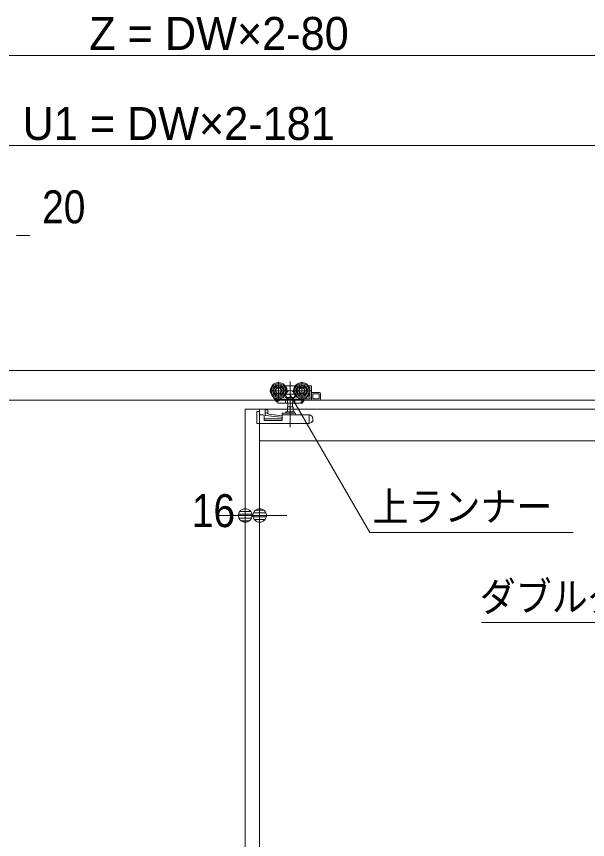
# Model space of a CAD drawing. Units: millimetres, scale not verified. Extents: x -6062 to 6062, y -3045 to 3045.
# Drawn here: x -4557 to -3923, y -171 to 743 of the extents above; entities that cross this region are included whole.
import ezdxf
from ezdxf.enums import TextEntityAlignment as Align

# ---------------------------------------------------------------- set-up
doc = ezdxf.new("R2010")
doc.units = ezdxf.units.MM
doc.header["$LTSCALE"] = 20
for name, color, linetype, lineweight in [('0-1_3一般', 7, 'Continuous', 9), ('0-2_2寸法-3', 7, 'Continuous', 9), ('0-3_2寸法-1', 7, 'Continuous', 9), ('0-4_0', 7, 'Continuous', 9), ('0-5_2寸法-2', 7, 'Continuous', 9)]:
    doc.layers.add(name, color=color, linetype=linetype, lineweight=lineweight)
doc.styles.add('ＭＳ ゴシック', font='')
doc.styles.add('ＭＳ Ｐゴシック', font='')
doc.styles.get('ＭＳ ゴシック').set_extended_font_data('MS Gothic')
doc.styles.get('ＭＳ Ｐゴシック').set_extended_font_data('MS PGothic')

# ---------------------------------------------------------------- blocks, each defined once
blk = doc.blocks.new('グループ')
at = {"layer": '0-1_3一般'}
blk.add_line((-75696.5, 7000), (23223.5, 7000), dxfattribs=at)
blk = doc.blocks.new('グループ-1')
at = {"layer": '0-1_3一般'}
for p, q in [((-73990, 7000), (21350, 7000)), ((-49582, 6750), (-49582, 6354)), ((-49439.5, 6662), (-49422, 6662)), ((-49422, 6654.4), (-49422, 6659.3)), ((-49422, 6634.4), (-49422, 6654.4)), ((-49322, 6758.4), (-49322, 5738.4)), ((-49222, 6662), (-49204.5, 6662)), ((-49222, 6659.3), (-49222, 6654.4)), ((-49222, 6654.4), (-49222, 6634.4)), ((-49062, 6750), (-49062, 6354)), ((-48919.5, 6662), (-48862, 6662)), ((-48900.8, 6632), (-48894, 6632)), ((-48884, 6622), (-48884, 6578.7)), ((-48852, 6352), (-48852, 6652)), ((-49384, 6552), (-49780, 6552)), ((-49687.5, 6406.1), (-49691, 6403.9)), ((-49675.5, 6380.1), (-49691, 6403.9)), ((-49431.8, 6452.4), (-49432, 6452.5)), ((-49422, 6398), (-49422, 6449.5)), ((-48864, 6552), (-49260, 6552)), ((-49212.2, 6452.4), (-49212, 6452.5)), ((-48882, 6412), (-48948.9, 6412)), ((-48894, 6442), (-48919.5, 6442)), ((-48884, 6525.2), (-48884, 6452)), ((-48672, 6512), (-48832, 6512)), ((-48818.4, 6372), (-48818.4, 6482)), ((-48652, 6492), (-48652, 6362)), ((21350, 6340), (-73990, 6340)), ((-49625.6, 6303.3), (-49675.5, 6380.1)), ((-49648.8, 6366.5), (-49665.8, 6392.7)), ((-49611.7, 6309.4), (-49648.8, 6366.5)), ((-49394, 6362), (-49640.4, 6362)), ((-49634, 6362), (-49600.8, 6310.9)), ((-49625.6, 6303.3), (-49613, 6311.4)), ((-49593.3, 6281.1), (-49611.7, 6309.4)), ((-49601.2, 6311.1), (-49600.8, 6310.9)), ((-49522.2, 6362), (-49600.8, 6310.9)), ((-49420, 6272), (-49576.6, 6272)), ((-49422, 6398), (-49432, 6398)), ((-49425.9, 6362), (-49425.9, 6282)), ((-49420.3, 6272), (-49420, 6272)), ((-49375.7, 6272), (-49420, 6272)), ((-49393.5, 6362), (-49394, 6362)), ((-49378.2, 6372), (-49378.2, 6282)), ((-49375.9, 6272.1), (-49375.7, 6272)), ((-49268.3, 6272), (-49375.7, 6272)), ((-49371.5, 6272), (-49371.5, 6190)), ((-49272.5, 6190), (-49272.5, 6272)), ((-49268.1, 6272.1), (-49268.3, 6272)), ((-49224, 6272), (-49268.3, 6272)), ((-49265.8, 6282), (-49265.8, 6372)), ((-49265.7, 6371.5), (-49265.8, 6372)), ((-49039.3, 6362), (-49250, 6362)), ((-49097.8, 6272), (-49224, 6272)), ((-49223.7, 6272), (-49224, 6272)), ((-49212, 6398), (-49222, 6398)), ((-49218.1, 6362), (-49218.1, 6282)), ((-49097.8, 6272), (-49092.3, 6272)), ((-49033.9, 6362), (-49085.8, 6282)), ((-49011.1, 6342), (-49053.6, 6276.5)), ((-49024.9, 6375.8), (-49027.4, 6372)), ((-49001.1, 6342), (-49023, 6342)), ((-48852, 6342), (-49001.1, 6342)), ((-48852, 6352), (-48852, 6342)), ((-48852, 6342), (-48672, 6342)), ((-50320, 6140), (-26320, 6140)), ((-50320, -39740), (-50320, 6140)), ((-50320, 6140), (-50320, -39740)), ((-50064, 6074), (-50064, 5860)), ((-50002, 6016), (-50002, 6086)), ((-50000, -39740), (-50000, 6140)), ((-50000, 6140), (-50000, -39740)), ((-49878, 6124.4), (-49878, 6124.4)), ((-49838, 6124.7), (-49877.6, 6124.7)), ((-49837.6, 6124.7), (-49838, 6124.7)), ((-49825.4, 6118.6), (-49825.7, 6119.2)), ((-49818, 6092), (-49818, 6040.2)), ((-49502, 6026), (-49502, 6046)), ((-49492, 6056), (-49375.3, 6056)), ((-49410, 6080), (-49234, 6080)), ((-49385, 6190), (-49385, 6080)), ((-49259, 6190), (-49385, 6190)), ((-49268.7, 6056), (-49375.3, 6056)), ((-49268.7, 6056), (-49212, 6056)), ((-49259, 6080), (-49259, 6190)), ((-49202, 6046), (-49202, 6026)), ((-49922, 6016), (-50002, 6016)), ((-49902, 5888), (-49902, 5996)), ((-49502, 5926), (-49902, 5926)), ((-49502, 5888), (-49902, 5888)), ((-49502, 6026), (-49502, 6006)), ((-49502, 5888), (-49502, 6006)), ((-49492, 6016), (-48903.8, 6016)), ((-48902, 6006.3), (-48902, 6006)), ((-48902, 6006), (-48902, 5826)), ((-48900.3, 6015.3), (-48892.5, 6012.4)), ((-48882.6, 6008.7), (-48892.5, 6012.4)), ((-48882.6, 6008.7), (-48873.9, 6005.4)), ((-48847.4, 5860), (-48847.4, 5846.5)), ((-50062, 5826), (-48902, 5826)), ((-48902, 5826), (-48882.6, 5833.3)), ((-48847.4, 5846.5), (-48882.6, 5833.3)), ((-50000, 5440), (-26640, 5440))]:
    blk.add_line(p, q, dxfattribs=at)
for points in [[(-49422, 6659.3), (-49422, 6662), (-49222, 6662), (-49222, 6659.3)], [(-49422, 6449.5), (-49422.3, 6449.6), (-49422.5, 6449.7), (-49422.8, 6449.7), (-49423, 6449.8), (-49423.3, 6449.9), (-49423.5, 6449.9), (-49423.8, 6450), (-49424, 6450.1), (-49424.3, 6450.2), (-49424.5, 6450.2), (-49424.8, 6450.3), (-49425, 6450.4), (-49425.3, 6450.5), (-49425.5, 6450.5), (-49425.8, 6450.6), (-49426, 6450.7), (-49426.3, 6450.8), (-49426.5, 6450.8), (-49426.8, 6450.9), (-49427, 6451), (-49427.3, 6451.1), (-49427.5, 6451.1), (-49427.8, 6451.2), (-49428, 6451.3), (-49428.3, 6451.4), (-49428.5, 6451.4), (-49428.8, 6451.5), (-49429, 6451.6), (-49429.3, 6451.7), (-49429.5, 6451.7), (-49429.8, 6451.8), (-49430, 6451.9), (-49430.3, 6452), (-49430.5, 6452), (-49430.8, 6452.1), (-49431, 6452.2), (-49431.3, 6452.3), (-49431.5, 6452.3), (-49431.8, 6452.4)], [(-49222, 6449.5), (-49222, 6398), (-49422, 6398)], [(-49222, 6449.5), (-49221.7, 6449.6), (-49221.5, 6449.7), (-49221.2, 6449.7), (-49221, 6449.8), (-49220.7, 6449.9), (-49220.5, 6449.9), (-49220.2, 6450), (-49220, 6450.1), (-49219.7, 6450.2), (-49219.5, 6450.2), (-49219.2, 6450.3), (-49219, 6450.4), (-49218.7, 6450.5), (-49218.5, 6450.5), (-49218.2, 6450.6), (-49218, 6450.7), (-49217.7, 6450.8), (-49217.5, 6450.8), (-49217.2, 6450.9), (-49217, 6451), (-49216.7, 6451.1), (-49216.5, 6451.1), (-49216.2, 6451.2), (-49216, 6451.3), (-49215.7, 6451.4), (-49215.5, 6451.4), (-49215.2, 6451.5), (-49215, 6451.6), (-49214.7, 6451.7), (-49214.5, 6451.7), (-49214.2, 6451.8), (-49214, 6451.9), (-49213.7, 6452), (-49213.5, 6452), (-49213.2, 6452.1), (-49213, 6452.2), (-49212.7, 6452.3), (-49212.5, 6452.3), (-49212.2, 6452.4)], [(-48978.2, 6392.7), (-48991.6, 6372), (-48882, 6372), (-48882, 6412)], [(-49611.7, 6309.4), (-49611.9, 6309.7), (-49612, 6310), (-49612.1, 6310.2), (-49612.2, 6310.5), (-49612.2, 6310.7), (-49612.2, 6311), (-49612.2, 6311.2), (-49612.2, 6311.4), (-49612.1, 6311.5), (-49612, 6311.7), (-49611.8, 6311.8), (-49611.6, 6312), (-49611.4, 6312.1), (-49611.1, 6312.2), (-49610.8, 6312.2), (-49610.5, 6312.3), (-49610.2, 6312.3), (-49609.8, 6312.4), (-49609.4, 6312.4), (-49608.9, 6312.4), (-49608.5, 6312.3), (-49608, 6312.3), (-49607.5, 6312.3), (-49607.1, 6312.2), (-49606.7, 6312.2), (-49606.2, 6312.1), (-49605.8, 6312.1), (-49605.4, 6312), (-49605, 6312), (-49604.6, 6311.9), (-49604.2, 6311.8), (-49603.8, 6311.8), (-49603.4, 6311.7), (-49603, 6311.6), (-49602.6, 6311.5), (-49602.2, 6311.4), (-49601.9, 6311.3), (-49601.5, 6311.2), (-49601.2, 6311.1)], [(-49425.9, 6282), (-49425.9, 6281.7), (-49425.9, 6281.3), (-49425.8, 6281), (-49425.8, 6280.7), (-49425.7, 6280.4), (-49425.7, 6280.1), (-49425.6, 6279.8), (-49425.6, 6279.4), (-49425.5, 6279.1), (-49425.4, 6278.8), (-49425.4, 6278.5), (-49425.3, 6278.2), (-49425.2, 6277.9), (-49425.1, 6277.6), (-49425, 6277.3), (-49424.9, 6276.9), (-49424.8, 6276.6), (-49424.7, 6276.3), (-49424.6, 6276), (-49424.4, 6275.7), (-49424.3, 6275.4), (-49424.2, 6275.1), (-49424, 6274.8), (-49423.8, 6274.6), (-49423.7, 6274.3), (-49423.5, 6274.1), (-49423.3, 6273.8), (-49423.1, 6273.6), (-49422.9, 6273.4), (-49422.7, 6273.2), (-49422.5, 6273), (-49422.2, 6272.9), (-49422, 6272.7), (-49421.7, 6272.6), (-49421.5, 6272.4), (-49421.2, 6272.3), (-49420.9, 6272.2), (-49420.6, 6272.1), (-49420.3, 6272)], [(-49378.2, 6372), (-49378.3, 6371.5), (-49378.4, 6371), (-49378.5, 6370.5), (-49378.6, 6370.1), (-49378.8, 6369.6), (-49378.9, 6369.2), (-49379.1, 6368.8), (-49379.3, 6368.4), (-49379.6, 6368), (-49379.8, 6367.6), (-49380.1, 6367.2), (-49380.4, 6366.9), (-49380.8, 6366.5), (-49381.1, 6366.2), (-49381.5, 6365.9), (-49381.9, 6365.6), (-49382.4, 6365.3), (-49382.8, 6365), (-49383.3, 6364.8), (-49383.8, 6364.5), (-49384.3, 6364.3), (-49384.8, 6364.1), (-49385.3, 6363.9), (-49385.9, 6363.7), (-49386.4, 6363.5), (-49386.9, 6363.3), (-49387.4, 6363.1), (-49387.9, 6363), (-49388.4, 6362.8), (-49388.9, 6362.7), (-49389.4, 6362.6), (-49389.9, 6362.5), (-49390.4, 6362.4), (-49391, 6362.3), (-49391.5, 6362.2), (-49392, 6362.1), (-49392.5, 6362.1), (-49393, 6362), (-49393.5, 6362)], [(-49378.2, 6282), (-49378.2, 6281.7), (-49378.2, 6281.4), (-49378.2, 6281.2), (-49378.2, 6280.9), (-49378.2, 6280.6), (-49378.2, 6280.3), (-49378.2, 6280.1), (-49378.2, 6279.8), (-49378.2, 6279.5), (-49378.2, 6279.2), (-49378.2, 6278.9), (-49378.2, 6278.7), (-49378.2, 6278.4), (-49378.2, 6278.1), (-49378.1, 6277.8), (-49378.1, 6277.5), (-49378.1, 6277.2), (-49378.1, 6276.9), (-49378.1, 6276.7), (-49378.1, 6276.4), (-49378.1, 6276.1), (-49378.1, 6275.8), (-49378, 6275.5), (-49378, 6275.3), (-49377.9, 6275), (-49377.9, 6274.7), (-49377.8, 6274.5), (-49377.7, 6274.3), (-49377.6, 6274), (-49377.5, 6273.8), (-49377.3, 6273.6), (-49377.2, 6273.4), (-49377, 6273.2), (-49376.9, 6273), (-49376.7, 6272.8), (-49376.5, 6272.6), (-49376.3, 6272.4), (-49376.1, 6272.3), (-49375.9, 6272.1)], [(-49265.8, 6282), (-49265.8, 6281.7), (-49265.8, 6281.4), (-49265.8, 6281.2), (-49265.8, 6280.9), (-49265.8, 6280.6), (-49265.8, 6280.3), (-49265.8, 6280.1), (-49265.8, 6279.8), (-49265.8, 6279.5), (-49265.8, 6279.2), (-49265.8, 6278.9), (-49265.8, 6278.7), (-49265.8, 6278.4), (-49265.8, 6278.1), (-49265.9, 6277.8), (-49265.9, 6277.5), (-49265.9, 6277.2), (-49265.9, 6276.9), (-49265.9, 6276.7), (-49265.9, 6276.4), (-49265.9, 6276.1), (-49265.9, 6275.8), (-49266, 6275.5), (-49266, 6275.3), (-49266.1, 6275), (-49266.1, 6274.7), (-49266.2, 6274.5), (-49266.3, 6274.3), (-49266.4, 6274), (-49266.5, 6273.8), (-49266.7, 6273.6), (-49266.8, 6273.4), (-49267, 6273.2), (-49267.1, 6273), (-49267.3, 6272.8), (-49267.5, 6272.6), (-49267.7, 6272.4), (-49267.9, 6272.3), (-49268.1, 6272.1)], [(-49250, 6362), (-49250.5, 6362), (-49251, 6362), (-49251.5, 6362.1), (-49252, 6362.1), (-49252.5, 6362.2), (-49253, 6362.3), (-49253.6, 6362.4), (-49254.1, 6362.5), (-49254.6, 6362.6), (-49255.1, 6362.7), (-49255.6, 6362.8), (-49256.1, 6363), (-49256.6, 6363.1), (-49257.1, 6363.3), (-49257.6, 6363.5), (-49258.1, 6363.7), (-49258.7, 6363.9), (-49259.2, 6364.1), (-49259.7, 6364.3), (-49260.2, 6364.5), (-49260.7, 6364.8), (-49261.2, 6365), (-49261.6, 6365.3), (-49262.1, 6365.6), (-49262.5, 6365.9), (-49262.9, 6366.2), (-49263.2, 6366.5), (-49263.6, 6366.9), (-49263.9, 6367.2), (-49264.2, 6367.6), (-49264.4, 6368), (-49264.7, 6368.4), (-49264.9, 6368.8), (-49265.1, 6369.2), (-49265.2, 6369.6), (-49265.4, 6370.1), (-49265.5, 6370.5), (-49265.6, 6371), (-49265.7, 6371.5)], [(-49218.1, 6282), (-49218.1, 6281.7), (-49218.1, 6281.3), (-49218.2, 6281), (-49218.2, 6280.7), (-49218.3, 6280.4), (-49218.3, 6280.1), (-49218.4, 6279.8), (-49218.4, 6279.4), (-49218.5, 6279.1), (-49218.6, 6278.8), (-49218.6, 6278.5), (-49218.7, 6278.2), (-49218.8, 6277.9), (-49218.9, 6277.6), (-49219, 6277.3), (-49219.1, 6276.9), (-49219.2, 6276.6), (-49219.3, 6276.3), (-49219.4, 6276), (-49219.6, 6275.7), (-49219.7, 6275.4), (-49219.8, 6275.1), (-49220, 6274.8), (-49220.2, 6274.6), (-49220.3, 6274.3), (-49220.5, 6274.1), (-49220.7, 6273.8), (-49220.9, 6273.6), (-49221.1, 6273.4), (-49221.3, 6273.2), (-49221.5, 6273), (-49221.8, 6272.9), (-49222, 6272.7), (-49222.3, 6272.6), (-49222.5, 6272.4), (-49222.8, 6272.3), (-49223.1, 6272.2), (-49223.4, 6272.1), (-49223.7, 6272)], [(-49062, 6272), (-49092.3, 6272), (-49085.8, 6282)], [(-49011.1, 6352), (-49011.1, 6362), (-49033.9, 6362), (-49027.4, 6372)], [(-50064, 6074), (-50064, 6084), (-50062, 6084)], [(-50062, 5826), (-50062, 6086), (-50002, 6086)], [(-49877.6, 6124.7), (-49877.7, 6124.7), (-49877.7, 6124.7), (-49877.7, 6124.7), (-49877.7, 6124.7), (-49877.7, 6124.7), (-49877.7, 6124.7), (-49877.7, 6124.7), (-49877.7, 6124.7), (-49877.8, 6124.7), (-49877.8, 6124.7), (-49877.8, 6124.7), (-49877.8, 6124.6), (-49877.8, 6124.6), (-49877.8, 6124.6), (-49877.8, 6124.6), (-49877.8, 6124.6), (-49877.8, 6124.6), (-49877.9, 6124.6), (-49877.9, 6124.6), (-49877.9, 6124.6), (-49877.9, 6124.6), (-49877.9, 6124.6), (-49877.9, 6124.6), (-49877.9, 6124.6), (-49877.9, 6124.6), (-49877.9, 6124.5), (-49877.9, 6124.5), (-49877.9, 6124.5), (-49878, 6124.5), (-49878, 6124.5), (-49878, 6124.5), (-49878, 6124.5), (-49878, 6124.5), (-49878, 6124.5), (-49878, 6124.4), (-49878, 6124.4), (-49878, 6124.4), (-49878, 6124.4), (-49878, 6124.4)], [(-49878, 6062.3), (-49878, 6116), (-49878, 6122.8), (-49878, 6124.4)], [(-49519.9, 5963.7), (-49878, 6002), (-49878, 6062.3), (-49848, 6059.1)], [(-49848, 6059.1), (-49798, 6027.6), (-49502, 5996)], [(-49825.8, 6119.2), (-49825.9, 6119.5), (-49826.1, 6119.8), (-49826.3, 6120.1), (-49826.5, 6120.4), (-49826.7, 6120.6), (-49826.9, 6120.9), (-49827.1, 6121.1), (-49827.3, 6121.4), (-49827.6, 6121.6), (-49827.8, 6121.8), (-49828.1, 6122), (-49828.3, 6122.2), (-49828.6, 6122.4), (-49828.9, 6122.6), (-49829.2, 6122.8), (-49829.5, 6122.9), (-49829.9, 6123.1), (-49830.2, 6123.2), (-49830.5, 6123.3), (-49830.9, 6123.4), (-49831.3, 6123.5), (-49831.6, 6123.6), (-49832, 6123.7), (-49832.3, 6123.8), (-49832.7, 6123.9), (-49833, 6124), (-49833.4, 6124.1), (-49833.8, 6124.2), (-49834.1, 6124.2), (-49834.5, 6124.3), (-49834.8, 6124.3), (-49835.2, 6124.4), (-49835.5, 6124.5), (-49835.9, 6124.5), (-49836.2, 6124.5), (-49836.6, 6124.6), (-49836.9, 6124.6), (-49837.3, 6124.6), (-49837.6, 6124.7)], [(-49818.1, 6092.1), (-49818.1, 6092.8), (-49818.2, 6093.5), (-49818.2, 6094.2), (-49818.2, 6094.9), (-49818.3, 6095.6), (-49818.3, 6096.3), (-49818.4, 6097), (-49818.4, 6097.8), (-49818.5, 6098.5), (-49818.6, 6099.2), (-49818.7, 6099.9), (-49818.8, 6100.6), (-49819, 6101.3), (-49819.1, 6102), (-49819.3, 6102.7), (-49819.4, 6103.4), (-49819.6, 6104), (-49819.8, 6104.7), (-49819.9, 6105.4), (-49820.1, 6106.1), (-49820.3, 6106.8), (-49820.6, 6107.5), (-49820.8, 6108.2), (-49821, 6108.9), (-49821.3, 6109.5), (-49821.5, 6110.2), (-49821.7, 6110.9), (-49822, 6111.5), (-49822.3, 6112.2), (-49822.6, 6112.8), (-49822.8, 6113.5), (-49823.1, 6114.1), (-49823.4, 6114.8), (-49823.7, 6115.4), (-49824.1, 6116.1), (-49824.4, 6116.7), (-49824.7, 6117.3), (-49825, 6118), (-49825.4, 6118.6)], [(-50064, 5860), (-50063.4, 5853.7), (-50062, 5848.8)], [(-48892.5, 6012.4), (-48892.8, 6012.3), (-48893.1, 6012.2), (-48893.4, 6012.1), (-48893.7, 6012), (-48894, 6012), (-48894.3, 6011.8), (-48894.6, 6011.7), (-48894.9, 6011.6), (-48895.2, 6011.5), (-48895.5, 6011.4), (-48895.8, 6011.3), (-48896.1, 6011.2), (-48896.4, 6011.1), (-48896.7, 6011), (-48897, 6010.9), (-48897.3, 6010.7), (-48897.6, 6010.6), (-48897.9, 6010.5), (-48898.2, 6010.4), (-48898.5, 6010.2), (-48898.8, 6010.1), (-48899.1, 6010), (-48899.4, 6009.8), (-48899.6, 6009.7), (-48899.9, 6009.5), (-48900.1, 6009.3), (-48900.4, 6009.2), (-48900.6, 6009), (-48900.8, 6008.8), (-48900.9, 6008.5), (-48901.1, 6008.3), (-48901.3, 6008.1), (-48901.4, 6007.9), (-48901.5, 6007.6), (-48901.6, 6007.4), (-48901.7, 6007.1), (-48901.8, 6006.8), (-48901.9, 6006.6), (-48902, 6006.3)], [(-48822, 5930.5), (-48822, 5860), (-48847.4, 5860)]]:
    blk.add_lwpolyline(points, dxfattribs=at)
blk.add_lwpolyline([(-48682, 6372), (-48682, 6482), (-48822, 6482), (-48822, 6372)], close=True, dxfattribs=at)
for centre, radius in [((-49582, 6552), 180), ((-49582, 6552), 160), ((-49582, 6552), 130), ((-49582, 6552), 126), ((-49582, 6552), 104), ((-49582, 6552), 74), ((-49582, 6552), 60), ((-49062, 6552), 180), ((-49062, 6552), 160), ((-49062, 6552), 130), ((-49062, 6552), 126), ((-49062, 6552), 104), ((-49062, 6552), 74), ((-49062, 6552), 60)]:
    blk.add_circle(centre, radius, dxfattribs=at)
for centre, radius, start, end in [((-49582, 6552), 190, 327.3631, 32.6369), ((-49062, 6552), 190, 147.3631, 212.6369), ((-48894, 6622), 10, 0, 90), ((-48862, 6652), 10, 0, 90), ((-48904, 6462), 20, 270, 0), ((-48894, 6452), 10, 270, 0), ((-48832, 6532), 20, 180, 270), ((-48672, 6492), 20, 0, 90), ((-49640.4, 6372), 10, 213, 270), ((-49576.6, 6292), 20, 213, 270), ((-49097.8, 6282), 10, 270, 327), ((-49062, 6282), 10, 270, 327), ((-49039.3, 6372), 10, 270, 327), ((-49001.1, 6352), 10, 180, 270), ((-48672, 6362), 20, 270, 0), ((-49492, 6046), 10, 90, 180), ((-49410, 6068), 12, 90, 180), ((-49410, 6068), 12, 180, 270), ((-49234, 6068), 12, 0, 90), ((-49234, 6068), 12, 270, 0), ((-49212, 6046), 10, 0, 90), ((-49922, 5996), 20, 0, 90), ((-49522, 5943.8), 20, 0, 83.89836), ((-49492, 6006), 10, 90, 180), ((-49192, 6026), 10, 180, 270), ((-48903.8, 6006), 10, 69.44395, 90), ((-48902, 5930.5), 80, 0, 69.44395)]:
    blk.add_arc(centre, radius, start, end, dxfattribs=at)
blk = doc.blocks.new('グループ-2')
at = {"layer": '0-1_3一般'}
for name in ['グループ', 'グループ-1']:
    blk.add_blockref(name, (0, 0), dxfattribs=at)
blk = doc.blocks.new('_Dot')
at = {"layer": '0-4_0'}
for p, q in [((-10, 0), (-20, 0)), ((9.78, 2), (-9.78, 2)), ((7.99, 6), (-7.99, 6)), ((9.16, -3.98), (-9.16, -3.98)), ((6, -7.98), (-6, -7.98))]:
    blk.add_line(p, q, dxfattribs=at)
for points in [[(10, 0), (9.92, 1.25), (9.69, 2.49), (9.3, 3.68), (8.76, 4.82), (8.09, 5.88), (7.29, 6.85), (6.37, 7.71), (5.36, 8.44), (4.26, 9.05), (3.09, 9.51), (1.87, 9.82), (0.63, 9.98), (-0.63, 9.98), (-1.87, 9.82), (-3.09, 9.51), (-4.26, 9.05), (-5.36, 8.44), (-6.37, 7.71), (-7.29, 6.85), (-8.09, 5.88), (-8.76, 4.82), (-9.3, 3.68), (-9.69, 2.49), (-9.92, 1.25), (-10, 0), (0, 0)], [(-10, 0), (-9.92, -1.25), (-9.69, -2.49), (-9.3, -3.68), (-8.76, -4.82), (-8.09, -5.88), (-7.29, -6.85), (-6.37, -7.71), (-5.36, -8.44), (-4.26, -9.05), (-3.09, -9.51), (-1.87, -9.82), (-0.63, -9.98), (0.63, -9.98), (1.87, -9.82), (3.09, -9.51), (4.26, -9.05), (5.36, -8.44), (6.37, -7.71), (7.29, -6.85), (8.09, -5.88), (8.76, -4.82), (9.3, -3.68), (9.69, -2.49), (9.92, -1.25), (10, 0), (0, 0)]]:
    blk.add_lwpolyline(points, close=True, dxfattribs=at)

msp = doc.modelspace()

# ---------------------------------------------------------------- linework, layer by layer
at = {"layer": '0-2_2寸法-3'}
for p, q in [((-4248.71, 323.83), (-4258.49, 323.83)), ((-4253.43, 327.83), (-4253.77, 327.83)), ((-4253.43, 327.83), (-4253.77, 327.83)), ((-4249.6, 319.83), (-4257.6, 319.83))]:
    msp.add_line(p, q, dxfattribs=at)
for points in [[(-3939.44, 170), (-4165.36, 170), (-4253.6, 322.84)], [(-4041.06, 70), (-3442.22, 70), (-3295.98, 323.3)]]:
    msp.add_lwpolyline(points, dxfattribs=at)
msp.add_circle((-4253.6, 322.84), 5.01, dxfattribs=at)
msp.add_circle((-4253.6, 322.84), 5.01, dxfattribs=at)
at = {"layer": '0-3_2寸法-1'}
for p, q in [((-3182.51, 700), (-5472.49, 700)), ((-3283.51, 600), (-5472.49, 600))]:
    msp.add_line(p, q, dxfattribs=at)
at = {"layer": '0-5_2寸法-2'}
for p, q in [((-4557.49, 500), (-4542.49, 500)), ((-4303.5, 219), (-4303.3, 219)), ((-4287.5, 219), (-4287.3, 219)), ((-4318.51, 189), (-4333.51, 189)), ((-4303.5, 189), (-4287.5, 189)), ((-4272.49, 189), (-4257.49, 189))]:
    msp.add_line(p, q, dxfattribs=at)

# ---------------------------------------------------------------- block references
at = {"layer": '0-1_3一般', "xscale": 0.05, "yscale": 0.05}
msp.add_blockref('グループ-2', (-1787.5, 0), dxfattribs=at)
at = {"layer": '0-5_2寸法-2', "xscale": 0.7503418, "yscale": 0.7503418}
msp.add_blockref('_Dot', (-4303.5, 189), dxfattribs=at)
at = {"layer": '0-5_2寸法-2', "xscale": 0.7503418, "yscale": 0.7503418, "rotation": 180}
msp.add_blockref('_Dot', (-4287.5, 189), dxfattribs=at)

# ---------------------------------------------------------------- texts
at = {"layer": '0-2_2寸法-3', "style": 'ＭＳ ゴシック', "width": 0.9}
for s, p in [('上ランナー', (-4162.33, 172.77)), ('ダブルダンパー付上ラ', (-4043.16, 72.77))]:
    msp.add_text(s, height=32.55, dxfattribs=at).set_placement(p, align=Align.BOTTOM_LEFT)
at = {"layer": '0-3_2寸法-1', "style": 'ＭＳ Ｐゴシック'}
for s, height, p in [('Z = DW×2-80', 36.69, (-4476.69, 695.04)), ('U1 = DW×2-181', 36.66, (-4550.7, 595.04))]:
    msp.add_text(s, height=height, dxfattribs=at).set_placement(p, align=Align.BOTTOM_LEFT)
at = {"layer": '0-5_2寸法-2', "style": 'ＭＳ Ｐゴシック', "width": 0.9}
for s, p in [('20', (-4528.98, 502.48)), ('16', (-4362.83, 165.03))]:
    msp.add_text(s, height=36.66, dxfattribs=at).set_placement(p, align=Align.BOTTOM_LEFT)

doc.saveas('drawing.dxf')
